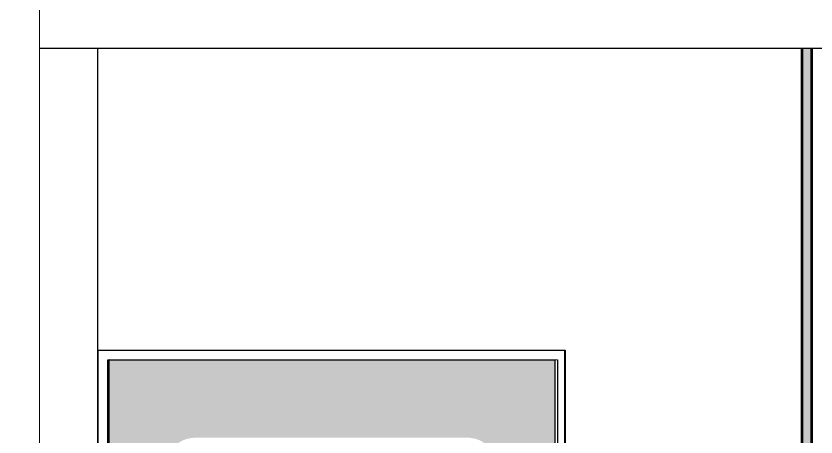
# Model space of a CAD drawing. Header units: millimetres. Extents: x 35877 to 3066687, y -650199 to -40525.
# Drawn here: x 144886.5 to 144968.7, y -179719.3 to -179676.1 of the extents above; entities that cross this region are included whole.
import ezdxf

# ---------------------------------------------------------------- set-up
doc = ezdxf.new("R2010")
doc.units = ezdxf.units.MM
doc.header["$MEASUREMENT"] = 0
doc.linetypes.add('DASHED', pattern=[0.75, 0.5, -0.25])
for name, color, linetype, lineweight in [('A8_FURNITURE', 32, 'Continuous', 30), ('dim05', 1, 'Continuous', 13), ('ELEVATION', 250, 'Continuous', 9), ('Elevation 4.5', 206, 'Continuous', 5), ('FURNITURE', 32, 'Continuous', 9), ('furniture dimensions', 1, 'DASHED', 0), ('NAME PLATE', 7, 'Continuous', 25), ('wall', 7, 'Continuous', 30)]:
    doc.layers.add(name, color=color, linetype=linetype, lineweight=lineweight)

msp = doc.modelspace()

# ---------------------------------------------------------------- hatches: boundary and pattern name
at = {"layer": 'dim05', "lineweight": 0, "true_color": 0xa47149, "transparency": 33554630}
h = msp.add_hatch(color=35, dxfattribs=at)
h.dxf.hatch_style = 1
h.paths.add_polyline_path([(144941.8873, -179711.3998), (144895.8952, -179711.3998), (144895.9029, -179803.3591), (144941.895, -179803.3591), (144941.8937, -179788.4605), (144935.895, -179788.4605), (144935.895, -179791.3591, -0.4142136), (144932.895, -179794.3591), (144904.8974, -179794.3591, -0.4142136), (144901.8974, -179791.3591), (144901.8974, -179722.365, -0.4142136), (144904.8974, -179719.365), (144932.895, -179719.365, -0.4142136), (144935.895, -179722.365), (144935.895, -179749.2607), (144941.8905, -179749.2607)])
at = {"layer": 'NAME PLATE', "lineweight": 0, "true_color": 0x000000, "transparency": 33554687}
h = msp.add_hatch(color=18, dxfattribs=at)
h.dxf.hatch_style = 1
h.set_gradient(color1=(153, 155, 55), color2=(229, 232, 120), name='INVCYLINDER')
h.paths.add_polyline_path([(144968.2164, -179759.4782), (144968.2164, -179679.3591), (144967.2164, -179679.3591), (144967.2164, -179759.4782, -1), (144949.9979, -179759.4782), (144949.9979, -179745.8362, 0.3909925), (144945.989, -179742.1356), (144942.9029, -179742.1347), (144942.9029, -179743.1347), (144945.989, -179743.1356, -0.3874546), (144948.9979, -179745.8791), (144948.9979, -179759.4782, 1)])

# ---------------------------------------------------------------- linework, layer by layer
at = {"layer": 'A8_FURNITURE', "linetype": 'ByBlock', "lineweight": 15, "transparency": 33554687}
for p, q in [((144909.1028, -179710.3832, -47.9476), (144909.1028, -179710.3826, -47.9482)), ((144911.1014, -179710.3847, -47.9476), (144911.1014, -179710.3843, -47.948)), ((144913.1159, -179710.3855, -47.9476), (144913.1159, -179710.3863, -47.9469)), ((144921.1076, -179710.3924, -47.9476), (144921.1076, -179710.3927, -47.9473)), ((144923.1076, -179710.394, -47.9476), (144923.1076, -179710.3944, -47.9472)), ((144925.1076, -179710.3955, -47.9476), (144925.1076, -179710.3961, -47.947)), ((144927.1076, -179710.397, -47.9476), (144927.1076, -179710.3978, -47.9471)), ((144929.1103, -179710.3995, -47.947), (144929.1103, -179710.3986, -47.9476))]:
    msp.add_line(p, q, dxfattribs=at)
at = {"layer": 'A8_FURNITURE', "linetype": 'ByBlock', "lineweight": 53, "transparency": 33554687}
for points in [[(144968.2164, -179679.3591), (144968.2164, -179759.4782, -1), (144948.9979, -179759.4782), (144948.9979, -179745.8791, 0.3874546), (144945.989, -179743.1356), (144942.8897, -179743.1347)], [(144967.2164, -179679.3591), (144967.2164, -179759.4782, -1), (144949.9979, -179759.4782), (144949.9979, -179745.8362, 0.3909925), (144945.989, -179742.1356), (144942.8899, -179742.1347)]]:
    msp.add_lwpolyline(points, format="xyb", dxfattribs=at)
at = {"layer": 'A8_FURNITURE', "linetype": 'ByBlock', "lineweight": 15, "transparency": 33554687}
msp.add_lwpolyline([(144931.1103, -179710.4012), (144931.1103, -179710.4001), (144907.1028, -179710.3817)], dxfattribs=at)
at = {"layer": 'A8_FURNITURE', "linetype": 'ByBlock', "transparency": 33554687}
for points in [[(144942.0612, -179803.3909), (144896.0029, -179803.3555), (144896.068, -179711.3396)], [(144896.0688, -179711.3396), (144942.1285, -179711.3786), (144942.0612, -179803.3917)]]:
    msp.add_lwpolyline(points, dxfattribs=at)
at = {"layer": 'ELEVATION', "color": 18, "true_color": 0x000000, "transparency": 33554687}
msp.add_line((144894.9029, -179833.3591), (144894.9029, -179682.3591), dxfattribs=at)
at = {"layer": 'Elevation 4.5', "color": 18, "lineweight": 30, "true_color": 0x000000, "transparency": 33554687}
for p, q in [((144942.8873, -179710.3998), (144894.8952, -179710.3998)), ((144942.895, -179803.3591), (144942.8873, -179710.3998))]:
    msp.add_line(p, q, dxfattribs=at)
msp.add_lwpolyline([(144942.8873, -179710.3998), (144894.8952, -179710.3998), (144894.9029, -179803.3591), (144942.895, -179803.3591)], close=True, dxfattribs=at)
at = {"layer": 'FURNITURE', "lineweight": 30, "transparency": 33554687}
msp.add_line((144888.9093, -179679.3591, 0.0053), (145053.9029, -179679.3591, 0.0053), dxfattribs=at)
at = {"layer": 'FURNITURE', "color": 18, "lineweight": 30, "true_color": 0x000000, "transparency": 33554687, "elevation": 0.0053}
msp.add_lwpolyline([(144888.9093, -179679.3591), (145053.9029, -179679.3591), (145053.9029, -179653.3591), (144888.9093, -179653.3591)], dxfattribs=at)
at = {"layer": 'FURNITURE', "color": 18, "lineweight": 30, "true_color": 0x000000, "transparency": 33554687}
msp.add_lwpolyline([(144894.9029, -179803.3591), (144894.9029, -179679.3591), (145053.9029, -179679.3591), (145053.9029, -179821.3591), (145041.9029, -179821.3591), (145041.9029, -179815.3591), (145029.9029, -179815.3591), (145029.9029, -179809.3591), (145017.9029, -179809.3591), (145017.9029, -179803.3591)], close=True, dxfattribs=at)
at = {"layer": 'FURNITURE', "lineweight": 30, "transparency": 33554687}
msp.add_lwpolyline([(144941.895, -179803.3591), (144941.8873, -179711.3998), (144895.8952, -179711.3998), (144895.9029, -179803.3591)], dxfattribs=at)
at = {"layer": 'furniture dimensions', "color": 251, "linetype": 'Continuous', "lineweight": 0, "true_color": 0x636466, "transparency": 33554687, "elevation": 0.0053}
msp.add_lwpolyline([(144888.9093, -179645.3731), (144888.9093, -179744.6851), (144886.4953, -179746.1588), (144890.7461, -179746.4247), (144888.9093, -179747.7866), (144888.9093, -179847.1388)], dxfattribs=at)
at = {"layer": 'wall', "transparency": 33554687}
msp.add_lwpolyline([(144894.9029, -179710.3591), (144942.9029, -179710.3591), (144942.9029, -179803.3591), (144894.9029, -179803.3591)], close=True, dxfattribs=at)

doc.saveas('drawing.dxf')
